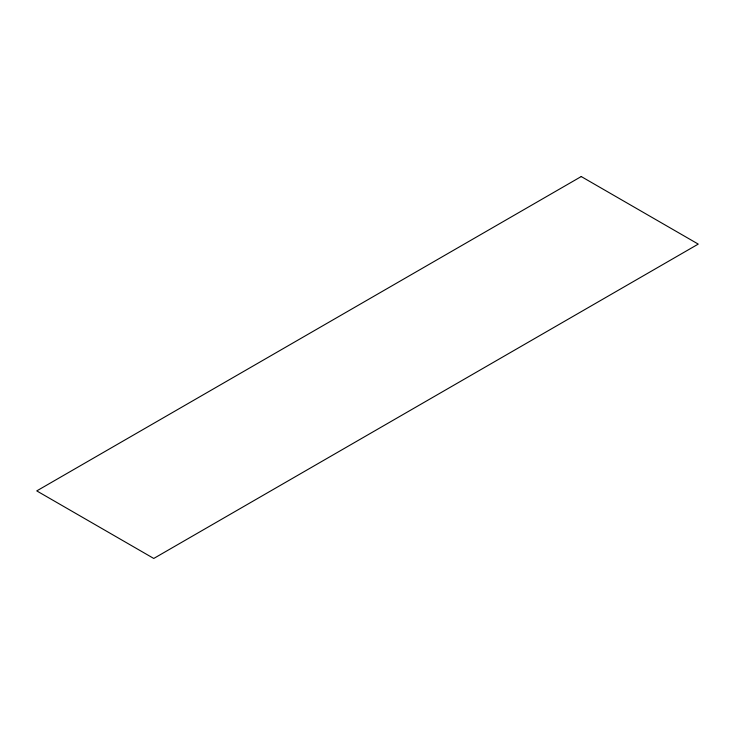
<?xml version="1.0" encoding="UTF-8"?>
<svg xmlns="http://www.w3.org/2000/svg" width="735" height="735" viewBox="0 0 735 735"><rect width="100%" height="100%" fill="white"/><g stroke="black" fill="none" stroke-linecap="round" stroke-linejoin="round"><path stroke-width="1.1" d="M581.238 176.547L36.75 490.897L153.762 558.453L698.25 244.103L581.238 176.547"/></g></svg>
